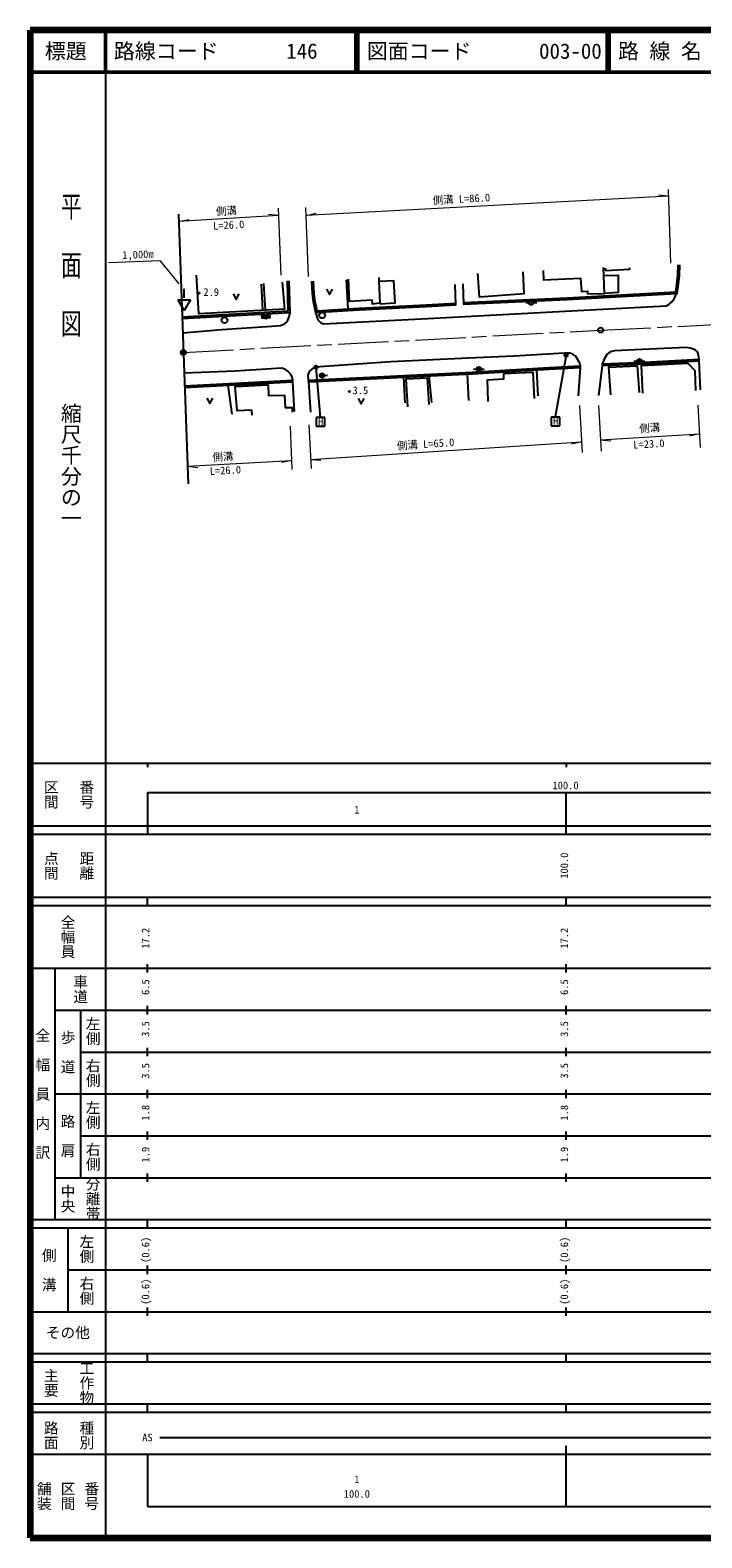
# Model space of a CAD drawing. Units: millimetres at full size, sheet at 1:1000; details may follow other scales. Extents: x -150369670 to 680000, y -185031503 to 11064623.
# Drawn here: x 40000 to 200382, y 20000 to 380000 of the extents above; entities that cross this region are included whole.
import ezdxf
from ezdxf.enums import TextEntityAlignment as Align

# ---------------------------------------------------------------- set-up
doc = ezdxf.new("R2010")
doc.units = ezdxf.units.MM
doc.header["$LTSCALE"] = 1000
doc.header["$PDMODE"] = 32
doc.header["$PDSIZE"] = 500
doc.linetypes.add('CHAIN', pattern=[18.5, 12, -1.5, 3.5, -1.5])
for name, color, linetype, lineweight in [('M-BGD', 7, 'Continuous', 25), ('M-BGD-EXST', 7, 'Continuous', 25), ('M-BMK', 2, 'CHAIN', 13), ('M-BMK-OTRS', 5, 'Continuous', 25), ('M-BMK-SRVR', 3, 'Continuous', 25), ('M-STR-HTXT', 7, 'Continuous', 13), ('M-TTL', 2, 'Continuous', 140), ('M-TTL-BAND', 7, 'Continuous', 25), ('M-TTL-LINE', 7, 'Continuous', 50)]:
    doc.layers.add(name, color=color, linetype=linetype, lineweight=lineweight)
doc.layers.add('M-OTRS', color=6, linetype='Continuous')
doc.layers.add('M-TTL-TXT', color=7, linetype='Continuous')
doc.styles.add('@ＭＳ ゴシック', font='')
doc.styles.add('ＭＳ ゴシック', font='')
doc.styles.get('@ＭＳ ゴシック').set_extended_font_data('@MS Gothic')
doc.styles.get('ＭＳ ゴシック').set_extended_font_data('MS Gothic')

# ---------------------------------------------------------------- blocks, each defined once
blk = doc.blocks.new('DOSEI3')
at = {"layer": 'M-BGD'}
blk.add_hatch(color=256, dxfattribs=at).paths.add_polyline_path([(-550, 0, 1), (550, 0, 1)])
for p, q in [((-550, 0), (-1300, 0)), ((550, 0), (1300, 0))]:
    blk.add_line(p, q, dxfattribs=at)
blk.add_circle((0, 0), 550, dxfattribs=at)

msp = doc.modelspace()

# ---------------------------------------------------------------- hatches: boundary and pattern name
at = {"layer": 'M-BGD'}
h = msp.add_hatch(color=256, dxfattribs=at)
h.paths.add_polyline_path([(95776, 311559, 0.41421), (96302, 311085, 0.41421), (96775, 311611, 1)])
edge = h.paths.add_edge_path(flags=16)
edge.add_ellipse((96275, 311585), major_axis=(46.9, -88.3), ratio=1, start_angle=65.01747, end_angle=-114.98253)
msp.add_hatch(color=256, dxfattribs=at).paths.add_polyline_path([(109136, 297521, 0.41421), (109705, 296991, 0.41421), (110236, 297559, 1)])
at = {"layer": 'M-BGD-EXST'}
for points in [[(168328, 302197, 0.41421), (168177, 302742, 0.41421), (167632, 302591, 1)], [(108596, 299298, 0.41421), (108445, 299843, 0.41421), (107900, 299692, 1)]]:
    msp.add_hatch(color=256, dxfattribs=at).paths.add_polyline_path(points)

# ---------------------------------------------------------------- linework, layer by layer
at = {"layer": 'M-BGD'}
for p, q in [((76783, 316055), (76783, 318212)), ((95128, 319358), (95473, 313103)), ((95735, 319512), (96087, 313137)), ((115419, 320384), (115830, 313443)), ((75283, 315640), (78283, 315640)), ((75283, 315640), (76791, 313027)), ((78283, 315640), (76779, 313034)), ((159097, 314921), (158347, 314914)), ((159642, 315476), (159652, 314376)), ((160197, 314931), (160947, 314938)), ((161305, 292702), (160944, 298850)), ((76893, 295050), (102694, 296419)), ((76914, 294651), (102715, 296020)), ((88269, 288343), (87288, 295201)), ((110236, 297559), (110985, 297586)), ((129527, 291018), (129224, 297123)), ((135928, 291079), (135304, 297425)), ((144773, 291607), (144459, 297884))]:
    msp.add_line(p, q, dxfattribs=at)
for points in [[(100184, 319790), (100695, 313391), (80246, 312263), (79750, 321475)], [(115958, 320563), (116202, 315309), (121557, 315619), (121635, 314679), (123527, 314909), (123546, 314628), (127187, 314923), (126826, 320118), (123276, 319988)], [(123278, 320902), (123276, 319988), (123527, 314909)], [(143287, 319405), (143498, 314540), (168243, 315720), (194296, 317136), (194514, 317157), (194727, 318750), (195082, 321437), (195101, 323939)], [(143481, 314939), (168222, 316119), (194160, 317529), (194331, 318802), (194682, 321465), (194701, 323942)], [(146800, 321878), (147203, 316345), (157972, 317115), (157680, 322321)], [(162529, 322605), (162576, 320414), (171376, 320782), (171639, 317626), (173085, 317693), (173084, 317016), (177143, 317156), (176863, 323316)], [(176949, 321427), (180381, 321470), (180362, 317364), (177143, 317156)], [(177287, 323183), (177338, 322587), (183154, 322969), (183132, 323285)], [(76287, 311512), (101641, 312973), (101442, 320144)], [(76302, 311112), (102051, 312596), (101842, 320155)], [(88513, 317001), (89229, 315706), (89945, 317001)], [(107151, 320040), (107333, 317008), (107584, 315146), (107863, 313767), (108124, 312586), (118501, 313200), (134542, 314039), (141678, 314440), (141506, 319303)], [(107551, 320064), (107731, 317046), (107978, 315213), (108254, 313850), (108441, 313006), (118478, 313599), (134521, 314438), (141664, 314840)], [(108124, 312586), (108698, 310851), (109018, 310488), (109431, 310149), (110044, 309845), (134994, 311182), (172225, 313109), (191834, 314191), (192564, 314550), (193240, 315127), (193842, 316031), (194296, 317136)], [(110759, 318177), (111474, 316881), (112190, 318177)], [(76428, 307690), (85757, 308535), (97737, 309351), (99793, 309502), (100722, 309845), (101352, 310388), (101873, 311524), (102051, 312596)], [(95818, 311786), (95265, 311757), (95289, 311308), (95841, 311337)], [(97274, 311637), (97262, 311862), (96709, 311833)], [(96733, 311383), (97286, 311412), (97274, 311637)], [(170915, 292719), (171422, 299479), (171398, 299878), (171275, 300460), (170442, 301814), (170138, 302211), (169622, 302566), (168977, 302841), (167611, 302873), (155459, 302156), (144627, 301709), (126160, 300796), (109162, 299630), (108064, 299468), (107246, 299066), (106636, 298533), (106342, 297641), (106421, 296453), (106439, 296054), (106905, 288818)], [(200072, 294148), (199738, 301065), (199716, 301464), (199598, 302417), (199313, 303170), (198762, 303674), (197592, 304088), (196751, 304201), (186143, 303730), (179564, 303426), (178783, 303235), (178123, 302877), (177783, 302596), (177249, 301740), (176740, 300627), (176562, 300314), (176579, 299915), (175673, 292804)], [(103143, 288965), (102715, 296020), (102694, 296419), (102570, 297173), (102295, 297670), (101497, 298567), (100948, 298981), (100082, 299273), (88970, 298562), (76780, 298114)], [(106421, 296453), (122860, 297208), (134015, 297761), (145599, 298341), (154623, 298879), (163923, 299426), (171398, 299878)], [(106439, 296054), (122879, 296808), (134035, 297361), (145621, 297942), (154647, 298480), (163947, 299027), (171422, 299479)], [(176562, 300314), (186743, 300732), (199716, 301464)], [(176579, 299915), (186763, 300333), (199738, 301065)], [(178616, 292899), (178212, 299544), (184972, 299879), (185393, 293477)], [(186275, 293283), (185979, 299914), (197054, 300514), (198699, 298708), (198837, 293977)], [(92994, 288076), (92952, 289271), (89437, 289095), (88964, 294880), (96812, 295314), (96916, 292758), (100747, 292877), (100910, 289871), (102599, 289919), (102585, 288803)], [(130178, 290088), (129746, 296722), (134813, 296978), (135205, 290581)], [(149324, 291307), (149185, 296539), (153131, 296765), (153096, 298002), (160040, 298345), (160312, 292058)], [(82217, 292154), (82933, 290859), (83649, 292154)], [(118314, 292070), (119029, 290775), (119745, 292070)]]:
    msp.add_lwpolyline(points, dxfattribs=at)
for centre, radius in [((80325, 317198), 150), ((159647, 314926), 550), ((86409, 310741), 700), ((96275, 311585), 500), ((96275, 311585), 100), ((109732, 311912), 700), ((109686, 297540), 550), ((116224, 293721), 150)]:
    msp.add_circle(centre, radius, dxfattribs=at)
at = {"layer": 'M-BGD-EXST'}
for p, q in [((108248, 299495), (109263, 287499)), ((167980, 302394), (165326, 287640)), ((110366, 287503), (108266, 287503)), ((108266, 287503), (108266, 285403)), ((108266, 285403), (110366, 285403)), ((110366, 285403), (110366, 287503)), ((166471, 287629), (164371, 287629)), ((164371, 287629), (164371, 285529)), ((164371, 285529), (166471, 285529)), ((166471, 285529), (166471, 287629))]:
    msp.add_line(p, q, dxfattribs=at)
for centre in [(167980, 302394), (108248, 299495)]:
    msp.add_circle(centre, 400, dxfattribs=at)
at = {"layer": 'M-BMK'}
msp.add_lwpolyline([(76599, 303041), (176199, 308371), (275853, 313242), (292663, 313923), (296648, 313776), (299895, 313038), (303142, 311857), (305283, 310602), (306980, 309569), (360766, 267721), (361749, 266832), (365439, 264986), (369683, 263418), (373558, 262772), (376325, 262957), (377986, 263141), (422695, 271736)], dxfattribs=at)
at = {"layer": 'M-BMK-OTRS'}
msp.add_line((75386, 336034), (77752, 271679), dxfattribs=at)
msp.add_line((75386, 336034), (77752, 271679), dxfattribs=at)
at = {"layer": 'M-BMK-SRVR'}
for centre in [(176199, 308371), (176199, 308371), (76599, 303041), (76599, 303041)]:
    msp.add_circle(centre, 600, dxfattribs=at)
at = {"layer": 'M-OTRS'}
msp.add_point((76599, 303041), dxfattribs=at)
msp.add_point((76599, 303041), dxfattribs=at)
at = {"layer": 'M-STR-HTXT'}
for p, q in [((192453, 340323), (105889, 335780)), ((192453, 340323), (190009, 340560)), ((193015, 324338), (192394, 341985)), ((99384, 335723), (75449, 334310)), ((75449, 334310), (77851, 334821)), ((99384, 335723), (96939, 335949)), ((99930, 321491), (99317, 337463)), ((106493, 321159), (105811, 337657)), ((105889, 335780), (108294, 336271)), ((58709, 324557), (70929, 324989)), ((70929, 324989), (75527, 319449)), ((171163, 290416), (171824, 279151)), ((175734, 290394), (176333, 279436)), ((199413, 290441), (200017, 280330)), ((102105, 285411), (102475, 275106)), ((106556, 285770), (107088, 275350)), ((106977, 277509), (171674, 281706)), ((171674, 281706), (169283, 281148)), ((176181, 282215), (199820, 283629)), ((176181, 282215), (178623, 281958)), ((199820, 283629), (197426, 283086)), ((77598, 275863), (102397, 277275)), ((102397, 277275), (99999, 276750)), ((106977, 277509), (109423, 277294)), ((77598, 275863), (80040, 275606))]:
    msp.add_line(p, q, dxfattribs=at)
at = {"layer": 'M-TTL'}
for p, q in [((40000, 380000), (40000, 20000)), ((680000, 380000), (40000, 380000)), ((40000, 20000), (680000, 20000))]:
    msp.add_line(p, q, dxfattribs=at)
at = {"layer": 'M-TTL-BAND'}
for p, q in [((58000, 370000), (58000, 20000)), ((40000, 205000), (579000, 205000)), ((68000, 205000), (68000, 204000)), ((168000, 205000), (168000, 204000)), ((68000, 198000), (579000, 198000)), ((68000, 198000), (68000, 188000)), ((168000, 188000), (168000, 198000)), ((40000, 190000), (579000, 190000)), ((40000, 188000), (579000, 188000)), ((40000, 173000), (579000, 173000)), ((68000, 171000), (68000, 173000)), ((168000, 171000), (168000, 173000)), ((40000, 171000), (579000, 171000)), ((40000, 156000), (579000, 156000)), ((46000, 96000), (46000, 156000)), ((68000, 155000), (68000, 157000)), ((168000, 155000), (168000, 157000)), ((46000, 146000), (579000, 146000)), ((52000, 146000), (52000, 106000)), ((68000, 145000), (68000, 147000)), ((168000, 145000), (168000, 147000)), ((68000, 135000), (68000, 137000)), ((168000, 135000), (168000, 137000)), ((52000, 136000), (579000, 136000)), ((46000, 126000), (579000, 126000)), ((68000, 125000), (68000, 127000)), ((168000, 125000), (168000, 127000)), ((52000, 116000), (579000, 116000)), ((68000, 115000), (68000, 117000)), ((168000, 115000), (168000, 117000)), ((46000, 106000), (579000, 106000)), ((68000, 105000), (68000, 107000)), ((168000, 105000), (168000, 107000)), ((40000, 96000), (579000, 96000)), ((40000, 94000), (579000, 94000)), ((49000, 94000), (49000, 74000)), ((68000, 94000), (68000, 96000)), ((168000, 94000), (168000, 96000)), ((49000, 84000), (579000, 84000)), ((68000, 83000), (68000, 85000)), ((168000, 83000), (168000, 85000)), ((40000, 74000), (579000, 74000)), ((68000, 73000), (68000, 75000)), ((168000, 73000), (168000, 75000)), ((40000, 64000), (579000, 64000)), ((40000, 62000), (579000, 62000)), ((68000, 62000), (68000, 64000)), ((168000, 62000), (168000, 64000)), ((40000, 52000), (579000, 52000)), ((68000, 50000), (68000, 52000)), ((168000, 50000), (168000, 52000)), ((40000, 50000), (579000, 50000)), ((71000, 44000), (429000, 44000)), ((40000, 40000), (579000, 40000)), ((68000, 40000), (68000, 27500)), ((168000, 27500), (168000, 42000)), ((68000, 27500), (579000, 27500))]:
    msp.add_line(p, q, dxfattribs=at)
at = {"layer": 'M-TTL-LINE'}
for p, q in [((58000, 380000), (58000, 370000)), ((117750, 380000), (117750, 370000)), ((118250, 380000), (118250, 370000)), ((177750, 380000), (177750, 370000)), ((178250, 380000), (178250, 370000)), ((40000, 370000), (680000, 370000))]:
    msp.add_line(p, q, dxfattribs=at)

# ---------------------------------------------------------------- block references
at = {"rotation": 2}
for p in [(147134, 299045), (185479, 300953)]:
    msp.add_blockref('DOSEI3', p, dxfattribs=at)

# ---------------------------------------------------------------- texts
at = {"layer": 'M-BGD', "style": 'ＭＳ ゴシック'}
for s, p in [('2.9', (81366, 316006)), ('3.5', (116976, 292522))]:
    msp.add_text(s, height=1833, dxfattribs=at).set_placement(p, align=Align.BOTTOM_LEFT)
at = {"layer": 'M-BGD-EXST', "style": 'ＭＳ ゴシック'}
for p in [(108718, 285095), (164824, 285221)]:
    msp.add_text('H', height=1833, dxfattribs=at).set_placement(p, align=Align.BOTTOM_LEFT)
at = {"layer": 'M-STR-HTXT', "style": 'ＭＳ ゴシック'}
for s, rotation, p in [('側溝 L=86.0', 3.004, (136188, 337875)), ('側溝', 3.379, (84445, 335224)), ('L=26.0', 3.379, (83754, 331770)), ('1,000m', 2.026, (62054, 324823)), ('側溝', 3.422, (185518, 283393)), ('側溝 L=65.0', 3.712, (127672, 279273)), ('L=23.0', 3.422, (184093, 279513)), ('側溝', 3.259, (83616, 276550)), ('L=26.0', 3.259, (82956, 273220))]:
    msp.add_text(s, height=1833, rotation=rotation, dxfattribs=at).set_placement(p, align=Align.BOTTOM_LEFT)
at = {"layer": 'M-TTL-BAND', "style": '@ＭＳ ゴシック', "width": 1.4}
msp.add_text('平  面  図', height=3666, rotation=270, dxfattribs=at).set_placement((49777, 306475), align=Align.MIDDLE_RIGHT)
at = {"layer": 'M-TTL-BAND', "style": '@ＭＳ ゴシック'}
msp.add_text('縮尺千分の一', height=3666, rotation=270, dxfattribs=at).set_placement((49777, 261030), align=Align.MIDDLE_RIGHT)
for s, p in [('区間', (45000, 197500)), ('番号', (53500, 197500)), ('点間', (45000, 180500)), ('距離', (53500, 180500)), ('全幅員', (49000, 163500)), ('車道', (52000, 151000)), ('左側', (55000, 141000)), ('全\u3000幅\u3000員\u3000内\u3000訳', (43000, 126000)), ('歩\u3000道', (49000, 136000)), ('右側', (55000, 131000)), ('左側', (55000, 121000)), ('路\u3000肩', (49000, 116000)), ('右側', (55000, 111000)), ('分離帯', (55000, 101000)), ('中央', (49000, 101000)), ('左側', (53500, 89000)), ('側\u3000溝', (44500, 84000)), ('右側', (53500, 79000)), ('工作物', (53500, 57000)), ('主要', (45000, 57000)), ('路面', (45000, 44500)), ('種別', (53500, 44500)), ('舗装', (43333, 30000)), ('区間', (49000, 30000)), ('番号', (54667, 30000))]:
    msp.add_text(s, height=2566, rotation=270, dxfattribs=at).set_placement(p, align=Align.MIDDLE_CENTER)
at = {"layer": 'M-TTL-BAND', "style": 'ＭＳ ゴシック'}
for s, p in [('100.0', (167844, 198195)), ('1', (118000, 192405)), ('AS', (68000, 42500)), ('1', (118000, 32523)), ('100.0', (118000, 29033))]:
    msp.add_text(s, height=1833, dxfattribs=at).set_placement(p, align=Align.BOTTOM_CENTER)
for s, p in [('100.0', (169000, 180500)), ('17.2', (69000, 163174)), ('17.2', (169000, 163174)), ('6.5', (69000, 151500)), ('6.5', (169000, 151500)), ('3.5', (69000, 141500)), ('3.5', (169000, 141500)), ('3.5', (69000, 131500)), ('3.5', (169000, 131500)), ('1.8', (69000, 121500)), ('1.8', (169000, 121500)), ('1.9', (69000, 111500)), ('1.9', (169000, 111500)), ('(0.6)', (69000, 88764)), ('(0.6)', (169000, 88764)), ('(0.6)', (69000, 78764)), ('(0.6)', (169000, 78764))]:
    msp.add_text(s, height=1833, rotation=90, dxfattribs=at).set_placement(p, align=Align.BOTTOM_CENTER)
msp.add_text('その他', height=2566, dxfattribs=at).set_placement((49000, 69000), align=Align.MIDDLE_CENTER)
at = {"layer": 'M-TTL-TXT', "style": 'ＭＳ ゴシック'}
msp.add_text('標題', height=3666, dxfattribs=at).set_placement((48500, 375000), align=Align.MIDDLE_CENTER)
for s, p in [('路線コード', (60000, 375000)), ('146', (101142, 375000)), ('図面コード', (120380, 375000)), ('003-00', (161521, 375000)), ('路 線 名', (180380, 375000))]:
    msp.add_text(s, height=3666, dxfattribs=at).set_placement(p, align=Align.MIDDLE_LEFT)

doc.saveas('drawing.dxf')
